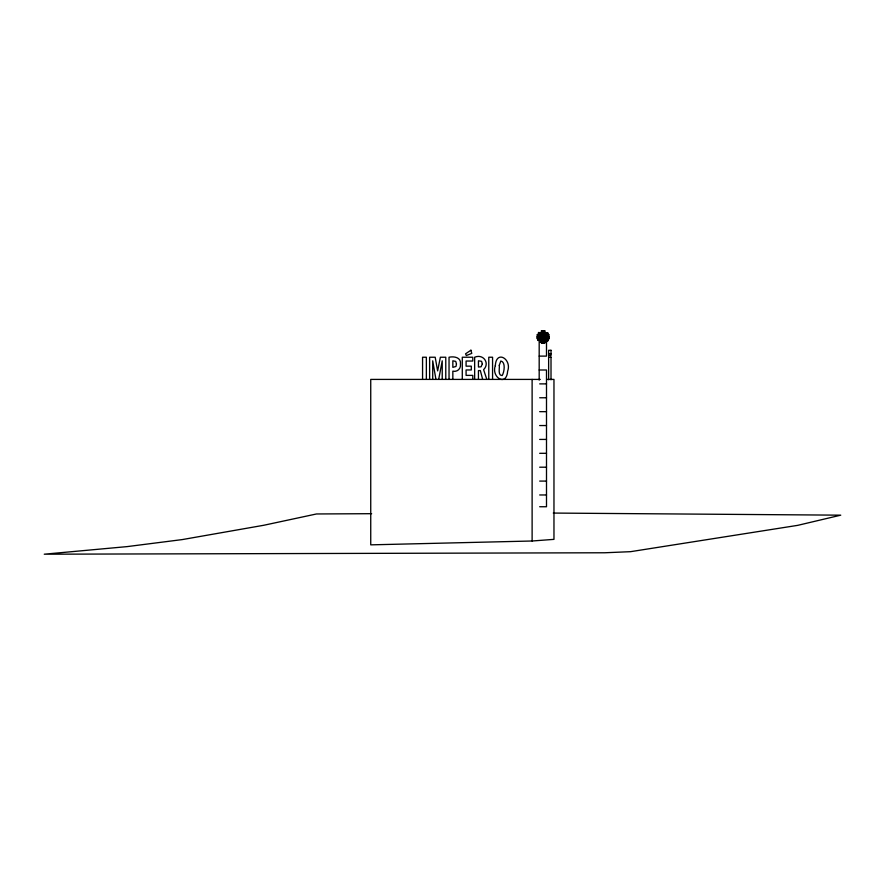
<?xml version="1.0" encoding="UTF-8"?>
<svg xmlns="http://www.w3.org/2000/svg" width="885" height="885" viewBox="0 0 885 885"><rect width="100%" height="100%" fill="white"/><g stroke="black" fill="none" stroke-linecap="round" stroke-linejoin="round"><path stroke-width="1.33" d="M438.695 379.333L442.223 360.826L442.223 379.333M541.211 342.871L544.64 330.99M541.72 343.015L544.917 331.001M544.618 330.913L542.649 330.924M540.304 379.411L370.738 379.411L370.738 544.85L532.117 541L553.966 539.363L553.966 379.411L547.074 379.411M541.543 330.99L543.733 330.979M543.467 330.924L544.54 330.913M542.273 330.924L543.589 330.979M543.855 330.924L544.43 330.99M371.645 513.687L316.509 513.964L263.774 525.27L182.188 539.596L127.13 546.609L44.25 554.198L604.721 552.771L630.574 551.676L797.739 525.347L840.75 515.17L553.28 513.068M547.594 332.76L538.534 332.76L547.251 341.533M537.372 334.541L548.755 334.607M537.151 335.061L541.985 335.061M542.593 335.061L548.966 335.061M537.151 335.127L548.966 335.127M536.874 336.643L549.242 336.709M536.874 337.229L549.242 337.174M537.018 338.225L549.109 338.28M537.715 340.061L548.401 340.128M548.634 353.889L551.012 353.889M539.186 356.113L546.499 356.113L546.499 342.218L539.186 342.218L539.186 380.096M548.634 357.308L551.012 357.308M539.186 369.996L546.499 369.996L546.499 506.74L539.673 506.74M539.673 383.88L546.499 383.88M539.673 397.763L546.499 397.763M539.673 411.658L546.499 411.658M539.673 425.541L546.499 425.541M539.673 439.425L546.499 439.425M539.673 453.308L546.499 453.308M539.673 467.203L546.499 467.203M539.673 481.086L546.499 481.086M539.673 494.969L546.499 494.969M542.273 330.99L541.642 330.913L544.917 342.871M538.876 332.351L547.616 341.156M486.783 379.333L483.608 369.653C490.091 363.326 483.431 353.48 474.648 357.23L474.648 379.333M541.211 331.001L544.408 343.015M482.646 379.333L480.345 370.594L478.442 370.594L478.442 379.333M435.929 379.333L432.71 360.826L432.71 379.333M551.012 356.965L551.012 379.753M548.634 356.965L548.634 379.753M532.117 379.411L532.117 541M492.569 379.333L492.569 357.23L488.774 357.23L488.774 379.333M472.789 379.333L472.789 375.384L466.085 375.384L466.085 369.963L471.296 369.963L471.296 366.158L466.085 366.158L466.085 361.036L472.789 361.036L472.789 357.23L462.291 357.23L462.291 379.333M452.843 379.333L452.843 371.158C457.335 372.275 461.085 368.591 460.465 364.133C461.395 357.341 454.082 356.135 449.038 357.23L449.038 379.333M445.774 379.333L445.774 357.23L440.376 357.23L437.632 370.903L435.188 357.23L429.623 357.23L429.623 379.333M426.36 379.333L426.36 357.23L422.565 357.23L422.565 379.333M499.284 365.295C499.793 368.127 497.591 375.66 502.16 375.572C504.317 372.165 505.866 361.888 500.822 360.991L499.284 365.295M495.312 365.682C491.031 377.209 506.474 387.088 507.625 371.246C512.149 359.255 496.264 349.365 495.312 365.682M456.461 364.034L455.996 366.445L452.843 367.352L452.843 360.803L455.764 361.412L456.461 364.034M482.336 363.823L481.086 366.81L478.442 367.01L478.442 360.803L481.573 361.323L482.336 363.823M470.92 350.217L465.565 353.812L466.34 355.527L471.771 353.392L470.92 350.217M541.543 342.893L544.618 342.893L541.543 342.893M548.003 333.225L538.124 333.225L548.003 333.291M548.966 338.745L537.151 338.745L548.966 338.811M548.003 340.581L538.124 340.581L548.003 340.648M551.012 350.294L548.634 350.294L548.634 355.604L551.012 355.604L551.012 350.294"/></g></svg>
